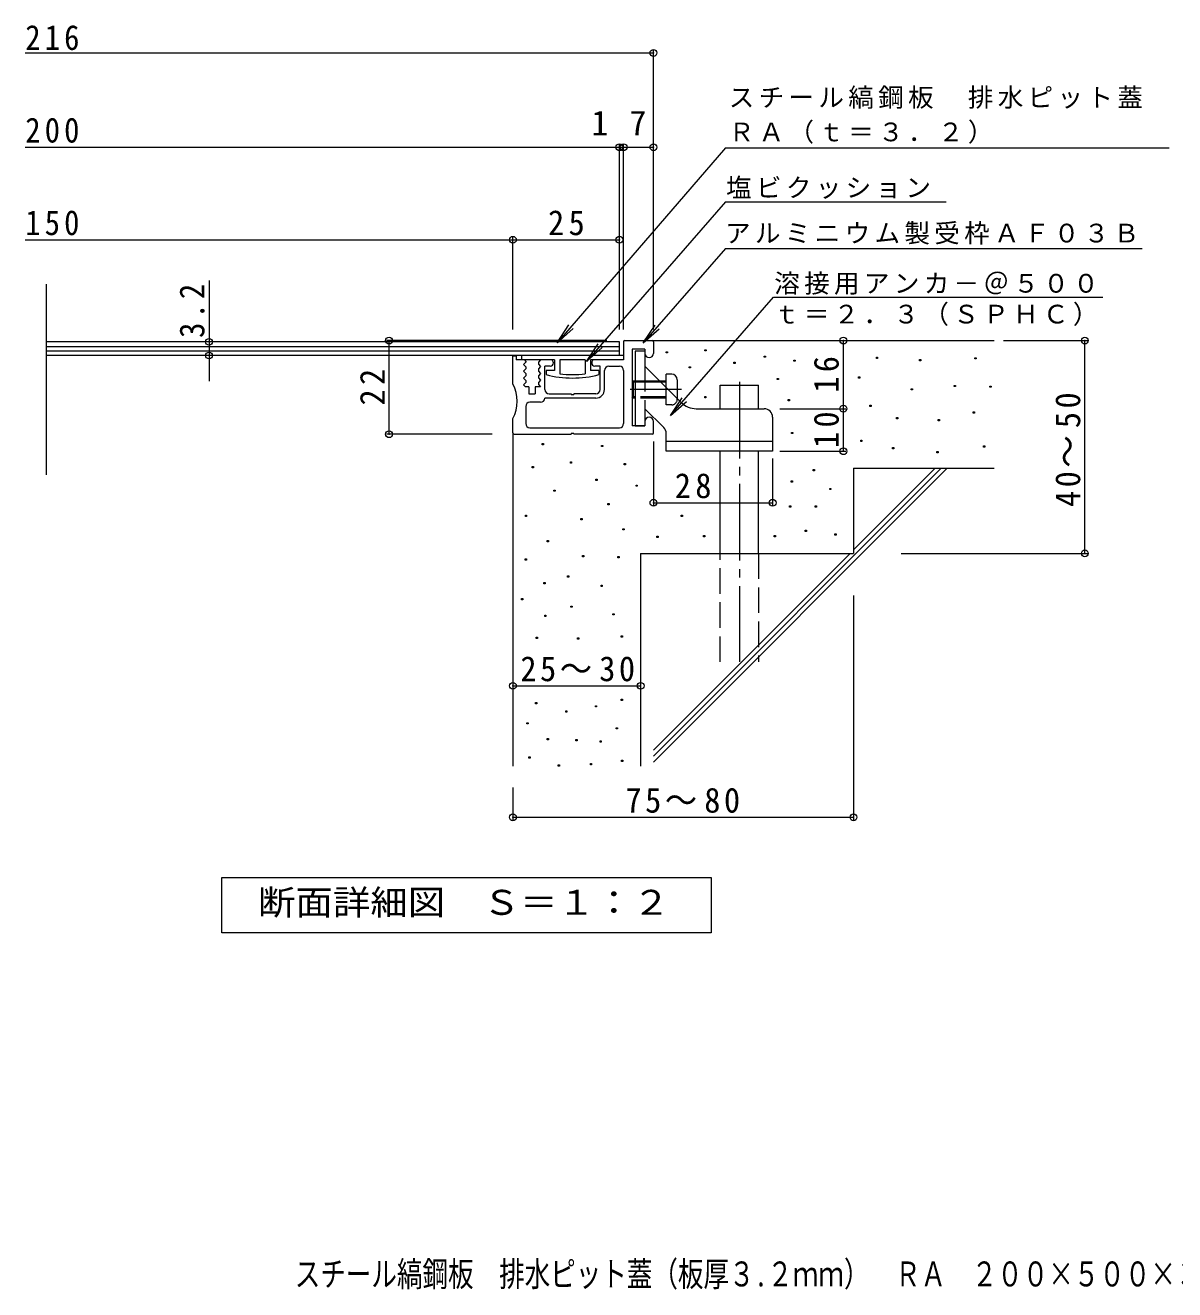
# Model space of a CAD drawing. Units: millimetres, scale not verified. Extents: x -251 to 272, y -274 to 205.
# Drawn here: x -251.4 to 18.5, y -273.5 to 23.6 of the extents above; entities that cross this region are included whole.
import ezdxf
from ezdxf.enums import TextEntityAlignment as Align

# ---------------------------------------------------------------- set-up
doc = ezdxf.new("R2010")
doc.units = ezdxf.units.MM
doc.header["$LTSCALE"] = 2
doc.header["$PDMODE"] = 32
doc.header["$PDSIZE"] = 1.6
doc.linetypes.add('CHAIN2', pattern=[12, 9, -1, 1, -1])
doc.linetypes.add('DASHED3', pattern=[4, 3, -1])
for name, color, linetype, lineweight in [('D-0', 7, 'Continuous', 9), ('D-1', 2, 'Continuous', 9), ('D-2', 3, 'Continuous', 9), ('D-4', 7, 'Continuous', 9), ('D-5', 7, 'Continuous', 9), ('D-6', 6, 'Continuous', 9), ('D-9', 4, 'Continuous', 9), ('D-A', 3, 'Continuous', 9), ('F-5_F-5ﾚｲﾔ', 2, 'Continuous', 9)]:
    doc.layers.add(name, color=color, linetype=linetype, lineweight=lineweight)
doc.styles.add('ＭＳ ゴシック', font='')
doc.styles.get('ＭＳ ゴシック').set_extended_font_data('MS Gothic')

msp = doc.modelspace()

# ---------------------------------------------------------------- linework, layer by layer
at = {"layer": 'D-0'}
for points in [[(-100.867, -53.42), (-100.867, -53.12), (-100.567, -53.12), (-100.567, -53.42)], [(-91.83, -52.96), (-91.83, -52.66), (-91.53, -52.66), (-91.53, -52.96)], [(-85.019, -55.897), (-85.019, -55.597), (-84.719, -55.597), (-84.719, -55.897)], [(-77.869, -54.442), (-77.869, -54.142), (-77.569, -54.142), (-77.569, -54.442)], [(-70.923, -55.381), (-70.923, -55.081), (-70.624, -55.081), (-70.624, -55.381)], [(-51.523, -54.703), (-51.523, -54.403), (-51.223, -54.403), (-51.223, -54.703)], [(-41.372, -55.245), (-41.372, -54.945), (-41.072, -54.945), (-41.072, -55.245)], [(-28.378, -54.839), (-28.378, -54.539), (-28.078, -54.539), (-28.078, -54.839)], [(-95.506, -56.95), (-95.506, -56.65), (-95.206, -56.65), (-95.206, -56.95)], [(-74.846, -59.696), (-74.846, -59.396), (-74.546, -59.396), (-74.546, -59.696)], [(-55.693, -59.309), (-55.693, -59.009), (-55.393, -59.009), (-55.393, -59.309)], [(-43.364, -62.122), (-43.364, -61.822), (-43.064, -61.822), (-43.064, -62.122)], [(-33.251, -61.336), (-33.251, -61.035), (-32.951, -61.035), (-32.951, -61.336)], [(-24.893, -61.487), (-24.893, -61.187), (-24.593, -61.187), (-24.593, -61.487)], [(-91.844, -63.955), (-91.844, -63.655), (-91.544, -63.655), (-91.544, -63.955)], [(-72.231, -64.665), (-72.231, -64.365), (-71.931, -64.365), (-71.931, -64.665)], [(-53.057, -66.001), (-53.057, -65.701), (-52.757, -65.701), (-52.757, -66.001)], [(-28.784, -67.562), (-28.784, -67.262), (-28.484, -67.262), (-28.484, -67.562)], [(-46.786, -68.915), (-46.786, -68.615), (-46.486, -68.615), (-46.486, -68.915)], [(-36.99, -69.385), (-36.99, -69.085), (-36.69, -69.085), (-36.69, -69.385)], [(-71.446, -72.379), (-71.446, -72.079), (-71.147, -72.079), (-71.147, -72.379)], [(-55.202, -74.245), (-55.202, -73.945), (-54.902, -73.945), (-54.902, -74.245)], [(-130.003, -75.005), (-130.003, -74.705), (-129.703, -74.705), (-129.703, -75.005)], [(-116.064, -75.431), (-116.064, -75.131), (-115.764, -75.131), (-115.764, -75.431)], [(-47.733, -75.953), (-47.733, -75.653), (-47.433, -75.653), (-47.433, -75.953)], [(-37.292, -76.898), (-37.292, -76.598), (-36.992, -76.598), (-36.992, -76.898)], [(-26.348, -75.547), (-26.348, -75.247), (-26.048, -75.247), (-26.048, -75.547)], [(-132.391, -80.405), (-132.391, -80.105), (-132.091, -80.105), (-132.091, -80.405)], [(-123.402, -79.3), (-123.402, -79), (-123.102, -79), (-123.102, -79.3)], [(-110.765, -79.695), (-110.765, -79.395), (-110.465, -79.395), (-110.465, -79.695)], [(-117.384, -83.366), (-117.384, -83.066), (-117.084, -83.066), (-117.084, -83.366)], [(-66.385, -81.107), (-66.385, -80.807), (-66.085, -80.807), (-66.085, -81.107)], [(-127.257, -85.933), (-127.257, -85.633), (-126.957, -85.633), (-126.957, -85.933)], [(-107.983, -84.754), (-107.983, -84.454), (-107.683, -84.454), (-107.683, -84.754)], [(-71.517, -83.747), (-71.517, -83.447), (-71.217, -83.447), (-71.217, -83.747)], [(-62.49, -85.539), (-62.49, -85.239), (-62.19, -85.239), (-62.19, -85.539)], [(-114.619, -89.093), (-114.619, -88.793), (-114.319, -88.793), (-114.319, -89.093)], [(-133.97, -91.857), (-133.97, -91.557), (-133.67, -91.557), (-133.67, -91.857)], [(-97.399, -91.819), (-97.399, -91.519), (-97.099, -91.519), (-97.099, -91.819)], [(-71.912, -89.671), (-71.912, -89.371), (-71.612, -89.371), (-71.612, -89.671)], [(-65.867, -89.655), (-65.867, -89.355), (-65.567, -89.355), (-65.567, -89.655)], [(-120.938, -92.647), (-120.938, -92.347), (-120.638, -92.347), (-120.638, -92.647)], [(-111.065, -95.017), (-111.065, -94.717), (-110.765, -94.717), (-110.765, -95.017)], [(-128.837, -97.781), (-128.837, -97.481), (-128.536, -97.481), (-128.536, -97.781)], [(-103.113, -96.745), (-103.113, -96.445), (-102.813, -96.445), (-102.813, -96.745)], [(-92.109, -96.596), (-92.109, -96.296), (-91.809, -96.296), (-91.809, -96.596)], [(-75.523, -96.596), (-75.523, -96.296), (-75.223, -96.296), (-75.223, -96.596)], [(-68.241, -95.395), (-68.241, -95.095), (-67.941, -95.095), (-67.941, -95.395)], [(-61.306, -96.201), (-61.306, -95.901), (-61.005, -95.901), (-61.005, -96.201)], [(-134, -102.125), (-134, -101.825), (-133.7, -101.825), (-133.7, -102.125)], [(-120.543, -101.335), (-120.543, -101.035), (-120.243, -101.035), (-120.243, -101.335)], [(-112.25, -101.566), (-112.25, -101.266), (-111.95, -101.266), (-111.95, -101.566)], [(-124.097, -106.074), (-124.097, -105.774), (-123.797, -105.774), (-123.797, -106.074)], [(-129.626, -107.654), (-129.626, -107.354), (-129.326, -107.354), (-129.326, -107.654)], [(-116.199, -108.28), (-116.199, -107.98), (-115.899, -107.98), (-115.899, -108.28)], [(-134.867, -111.453), (-134.867, -111.153), (-134.567, -111.153), (-134.567, -111.453)], [(-123.308, -113.183), (-123.308, -112.883), (-123.008, -112.883), (-123.008, -113.183)], [(-129.429, -115.355), (-129.429, -115.055), (-129.129, -115.055), (-129.129, -115.355)], [(-113.435, -114.993), (-113.435, -114.693), (-113.135, -114.693), (-113.135, -114.993)], [(-131.403, -120.489), (-131.403, -120.189), (-131.103, -120.189), (-131.103, -120.489)], [(-121.728, -120.686), (-121.728, -120.386), (-121.428, -120.386), (-121.428, -120.686)], [(-111.482, -120.2), (-111.482, -119.9), (-111.182, -119.9), (-111.182, -120.2)], [(-131.601, -135.856), (-131.601, -135.555), (-131.301, -135.555), (-131.301, -135.856)], [(-117.523, -136.598), (-117.523, -136.298), (-117.223, -136.298), (-117.223, -136.598)], [(-111.46, -135.066), (-111.46, -134.766), (-111.16, -134.766), (-111.16, -135.066)], [(-124.492, -137.83), (-124.492, -137.53), (-124.192, -137.53), (-124.192, -137.83)], [(-133.623, -140.595), (-133.623, -140.294), (-133.323, -140.294), (-133.323, -140.595)], [(-112.645, -141.779), (-112.645, -141.479), (-112.345, -141.479), (-112.345, -141.779)], [(-128.813, -144.31), (-128.813, -144.01), (-128.513, -144.01), (-128.513, -144.31)], [(-122.123, -144.544), (-122.123, -144.244), (-121.823, -144.244), (-121.823, -144.544)], [(-116.428, -144.869), (-116.428, -144.569), (-116.128, -144.569), (-116.128, -144.869)], [(-133.181, -148.654), (-133.181, -148.354), (-132.881, -148.354), (-132.881, -148.654)], [(-126.235, -150.513), (-126.235, -150.213), (-125.935, -150.213), (-125.935, -150.513)], [(-118.708, -150.212), (-118.708, -149.911), (-118.408, -149.911), (-118.408, -150.212)], [(-111.389, -149.422), (-111.389, -149.122), (-111.089, -149.122), (-111.089, -149.422)]]:
    msp.add_lwpolyline(points, close=True, dxfattribs=at)
at = {"layer": 'D-1'}
for p, q in [((-110.892, -50.813), (-110.892, -55.013)), ((-110.592, -50.514), (-104.192, -50.514)), ((-105.892, -52.514), (-105.892, -53.513)), ((-103.892, -50.813), (-103.892, -53.513)), ((-136.092, -54.213), (-136.892, -54.213)), ((-136.892, -60.712), (-136.892, -54.213)), ((-136.092, -54.213), (-136.092, -55.013)), ((-134.192, -55.013), (-136.092, -55.013)), ((-133.892, -55.564), (-134.392, -56.113)), ((-134.392, -56.113), (-133.892, -56.663)), ((-133.892, -55.314), (-133.892, -55.564)), ((-130.892, -56.063), (-130.392, -56.613)), ((-128.142, -55.013), (-130.392, -55.013)), ((-110.892, -55.013), (-117.642, -55.013)), ((-133.892, -57.164), (-134.392, -57.713)), ((-134.392, -57.713), (-133.892, -58.263)), ((-133.892, -58.763), (-134.392, -59.313)), ((-134.392, -59.313), (-133.892, -59.863)), ((-133.892, -56.663), (-133.892, -57.164)), ((-133.892, -58.263), (-133.892, -58.763)), ((-130.392, -56.613), (-130.892, -57.164)), ((-130.892, -57.164), (-130.892, -57.663)), ((-130.892, -57.663), (-130.392, -58.213)), ((-130.392, -58.213), (-130.892, -58.763)), ((-130.892, -58.763), (-130.892, -59.263)), ((-130.892, -59.263), (-130.392, -59.813)), ((-128.142, -56.513), (-129.392, -56.513)), ((-129.392, -62.013), (-129.392, -56.513)), ((-116.392, -56.513), (-117.642, -56.513)), ((-116.392, -62.013), (-116.392, -56.513)), ((-115.392, -62.013), (-115.392, -57.513)), ((-114.392, -56.513), (-111.892, -56.513)), ((-110.892, -57.513), (-110.892, -70.013)), ((-133.892, -60.363), (-134.392, -60.914)), ((-134.392, -60.914), (-133.937, -61.413)), ((-133.142, -61.413), (-133.937, -61.413)), ((-133.892, -59.863), (-133.892, -60.363)), ((-133.142, -61.413), (-133.142, -63.014)), ((-130.392, -59.813), (-130.892, -60.363)), ((-130.892, -60.363), (-130.892, -60.863)), ((-130.892, -60.863), (-130.392, -61.413)), ((-133.142, -63.014), (-131.642, -63.014)), ((-130.392, -65.014), (-132.892, -65.014)), ((-117.392, -64.013), (-129.392, -64.013)), ((-128.392, -63.014), (-123.192, -63.014)), ((-123.192, -63.014), (-123.192, -63.213)), ((-123.192, -63.213), (-122.592, -63.213)), ((-122.592, -63.014), (-122.592, -63.213)), ((-117.392, -63.014), (-122.592, -63.014)), ((-133.892, -66.014), (-133.892, -70.013)), ((-136.892, -72.213), (-136.892, -68.82)), ((-132.892, -71.013), (-111.892, -71.013)), ((-105.892, -70.514), (-108.892, -70.514)), ((-105.892, -69.513), (-105.892, -70.514)), ((-103.892, -72.213), (-103.892, -69.513)), ((-136.592, -72.514), (-123.192, -72.514)), ((-122.592, -72.313), (-122.592, -72.514)), ((-104.192, -72.514), (-122.592, -72.514))]:
    msp.add_line(p, q, dxfattribs=at)
for points in [[(-105.892, -52.514), (-108.892, -52.514), (-108.892, -70.514)], [(-130.392, -55.013), (-130.892, -55.563), (-130.892, -56.063)], [(-130.392, -61.413), (-131.642, -61.413), (-131.642, -63.014)], [(-122.592, -72.313), (-123.192, -72.313), (-123.192, -72.514)]]:
    msp.add_lwpolyline(points, dxfattribs=at)
for centre, radius, start, end in [((-110.592, -50.813), 0.3, 90, 180), ((-104.192, -50.813), 0.3, 0, 90), ((-134.192, -55.314), 0.3, 0, 90), ((-128.142, -55.763), 0.75, 270, 90), ((-117.642, -55.763), 0.75, 90, 270), ((-104.892, -53.513), 1, 180, 0), ((-114.392, -57.513), 1, 90, 180), ((-111.892, -57.513), 1, 0, 90), ((-144.476, -64.766), 8.6, 331.87399, 28.12601), ((-128.392, -62.013), 1, 180, 270), ((-117.392, -62.013), 2, 270, 0), ((-117.392, -62.013), 1, 270, 0), ((-132.892, -66.014), 1, 90, 180), ((-130.392, -64.013), 1, 270, 0), ((-132.892, -70.013), 1, 180, 270), ((-111.892, -70.013), 1, 270, 0), ((-104.892, -69.513), 1, 0, 180), ((-136.592, -72.213), 0.3, 180, 270), ((-104.192, -72.213), 0.3, 270, 0)]:
    msp.add_arc(centre, radius, start, end, dxfattribs=at)
at = {"layer": 'D-2'}
for p, q in [((-246.426, -82.062), (-246.426, -37.274)), ((-111.892, -50.814), (-246.426, -50.814)), ((-111.892, -52.013), (-246.426, -52.013)), ((-111.892, -53.013), (-246.426, -53.013)), ((-111.892, -54.014), (-111.892, -50.813)), ((-111.892, -54.014), (-246.426, -54.014))]:
    msp.add_line(p, q, dxfattribs=at)
at = {"layer": 'D-4'}
for p, q in [((-251.426, 17.06), (-103.892, 17.06)), ((-103.892, -47.922), (-103.892, 17.66)), ((-251.426, -5.079), (-103.892, -5.079)), ((-111.892, -47.922), (-111.892, -4.479)), ((-110.892, -47.922), (-110.892, -4.479)), ((-136.892, -47.922), (-136.892, -26.23)), ((-251.426, -26.83), (-136.892, -26.83)), ((-136.892, -26.83), (-111.892, -26.83)), ((-208.266, -36.402), (-208.266, -60.08)), ((-114.796, -50.514), (-166.589, -50.514)), ((-165.989, -72.514), (-165.989, -50.514)), ((-59.282, -76.513), (-59.282, -50.514)), ((-21.686, -50.514), (-1.955, -50.514)), ((-2.555, -100.514), (-2.555, -50.514)), ((-74.189, -66.513), (-58.682, -66.513)), ((-141.796, -72.514), (-166.589, -72.514)), ((-103.892, -74.231), (-103.892, -89.22)), ((-74.189, -76.513), (-58.682, -76.513)), ((-75.892, -78.246), (-75.892, -89.22)), ((-103.892, -88.62), (-75.892, -88.62)), ((-45.736, -100.514), (-1.955, -100.514)), ((-56.892, -110.408), (-56.892, -163.13)), ((-136.892, -131.637), (-106.892, -131.637)), ((-136.892, -155.514), (-136.892, -163.13)), ((-136.892, -162.53), (-56.892, -162.53))]:
    msp.add_line(p, q, dxfattribs=at)
for p in [(-103.892, 17.06), (-111.892, -5.079), (-110.892, -5.079), (-103.892, -5.079), (-136.892, -26.83), (-111.892, -26.83), (-208.266, -50.814), (-165.989, -50.514), (-59.282, -50.514), (-2.555, -50.514), (-208.266, -54.014), (-59.282, -66.513), (-165.989, -72.514), (-59.282, -76.513), (-103.892, -88.62), (-75.892, -88.62), (-2.555, -100.514), (-136.892, -131.637), (-106.892, -131.637), (-136.892, -162.53), (-56.892, -162.53)]:
    msp.add_point(p, dxfattribs=at)
at = {"layer": 'D-5'}
for p, q in [((-86.987, -5.264), (17.264, -5.264)), ((-86.987, -17.931), (-35.111, -17.931)), ((-86.987, -28.904), (10.88, -28.904)), ((-99.888, -68.149), (-75.67, -40.324)), ((-75.67, -40.324), (1.67, -40.324)), ((-126.49, -51.014), (-122.756, -47.688)), ((-106.282, -51.073), (-102.535, -47.762)), ((-119.648, -55.456), (-115.901, -52.145)), ((-99.888, -68.149), (-97.125, -63.981)), ((-99.888, -68.149), (-96.141, -64.838))]:
    msp.add_line(p, q, dxfattribs=at)
for points in [[(-86.987, -5.264), (-126.49, -51.014), (-123.744, -46.835)], [(-86.987, -17.931), (-119.648, -55.456), (-116.885, -51.288)], [(-86.987, -28.904), (-106.282, -51.073), (-103.52, -46.905)]]:
    msp.add_lwpolyline(points, dxfattribs=at)
at = {"layer": 'D-5', "color": 2}
msp.add_lwpolyline([(-205.291, -189.702), (-205.291, -176.702), (-90.291, -176.702), (-90.291, -189.702)], close=True, dxfattribs=at)
at = {"layer": 'D-6'}
for p, q in [((-103.892, -50.514), (-23.892, -50.514)), ((-88.192, -61.014), (-79.192, -61.014)), ((-88.192, -66.513), (-88.192, -61.014)), ((-79.192, -66.513), (-79.192, -61.014)), ((-136.892, -72.241), (-136.892, -150.513)), ((-88.192, -100.514), (-88.192, -76.513)), ((-79.192, -100.514), (-79.192, -76.513)), ((-103.892, -149.543), (-34.862, -80.514)), ((-103.892, -148.129), (-36.277, -80.514)), ((-56.892, -80.514), (-23.892, -80.514)), ((-56.892, -80.514), (-56.892, -100.514)), ((-56.892, -99.716), (-37.69, -80.514)), ((-106.892, -100.514), (-106.892, -150.513)), ((-106.892, -100.514), (-56.892, -100.514)), ((-103.892, -146.715), (-57.69, -100.514))]:
    msp.add_line(p, q, dxfattribs=at)
at = {"layer": 'D-6', "linetype": 'CHAIN2'}
msp.add_line((-83.692, -60.198), (-83.692, -126.014), dxfattribs=at)
at = {"layer": 'D-6', "linetype": 'DASHED3'}
for p, q in [((-88.192, -126.014), (-88.192, -100.514)), ((-79.192, -100.514), (-79.192, -126.014))]:
    msp.add_line(p, q, dxfattribs=at)
at = {"layer": 'D-9'}
for p, q in [((-134.892, -54.014), (-134.892, -55.013)), ((-110.892, -54.014), (-134.892, -54.014)), ((-127.142, -55.013), (-134.892, -55.013)), ((-127.142, -55.013), (-127.142, -57.513)), ((-119.892, -55.013), (-125.892, -55.013)), ((-125.892, -55.013), (-125.892, -58.322)), ((-119.892, -55.013), (-119.892, -58.322)), ((-118.642, -55.013), (-118.642, -57.513)), ((-127.142, -57.513), (-129.092, -57.513)), ((-129.092, -57.513), (-129.092, -58.513)), ((-116.692, -57.513), (-118.642, -57.513)), ((-116.692, -57.513), (-116.692, -58.513))]:
    msp.add_line(p, q, dxfattribs=at)
msp.add_lwpolyline([(-110.892, -54.014), (-110.892, -55.013), (-118.642, -55.013)], dxfattribs=at)
for radius, start, end in [(24.425, 255.29517, 284.70483), (23.625, 262.70462, 277.29538)]:
    msp.add_arc((-122.892, -34.889), radius, start, end, dxfattribs=at)
at = {"layer": 'D-A'}
for p, q in [((-108.192, -53.013), (-108.192, -70.513)), ((-105.892, -53.013), (-108.192, -53.013)), ((-105.892, -53.013), (-105.892, -56.513)), ((-105.892, -56.513), (-98.292, -64.114)), ((-100.892, -61.514), (-100.892, -58.413)), ((-99.592, -58.413), (-100.892, -58.413)), ((-108.642, -60.013), (-108.892, -60.263)), ((-108.192, -60.263), (-108.892, -60.263)), ((-108.892, -60.263), (-108.892, -63.763)), ((-108.192, -60.013), (-108.642, -60.013)), ((-100.892, -60.013), (-102.392, -60.013)), ((-100.892, -60.263), (-102.142, -60.263)), ((-98.292, -59.713), (-98.292, -64.113)), ((-108.192, -63.763), (-108.892, -63.763)), ((-108.192, -64.013), (-108.642, -64.013)), ((-98.292, -64.113), (-97.356, -65.049)), ((-101.478, -70.928), (-105.892, -66.513)), ((-105.892, -66.513), (-105.892, -70.513)), ((-93.821, -66.513), (-77.892, -66.513)), ((-108.192, -70.513), (-105.892, -70.513)), ((-75.892, -68.513), (-75.892, -76.513)), ((-100.892, -76.513), (-100.892, -72.342)), ((-75.892, -74.213), (-100.892, -74.213)), ((-75.892, -76.513), (-100.892, -76.513))]:
    msp.add_line(p, q, dxfattribs=at)
at = {"layer": 'D-A', "linetype": 'DASHED3'}
for p, q in [((-105.892, -56.513), (-105.892, -66.513)), ((-102.392, -60.013), (-108.192, -60.013)), ((-102.142, -60.263), (-108.192, -60.263)), ((-100.892, -65.613), (-100.892, -61.514)), ((-100.892, -63.763), (-108.192, -63.763)), ((-100.892, -64.013), (-108.192, -64.013)), ((-98.292, -64.313), (-98.292, -64.114)), ((-99.592, -65.613), (-100.892, -65.613))]:
    msp.add_line(p, q, dxfattribs=at)
at = {"layer": 'D-A', "linetype": 'CHAIN2'}
msp.add_line((-97.293, -62.013), (-109.377, -62.013), dxfattribs=at)
at = {"layer": 'D-A'}
msp.add_lwpolyline([(-108.642, -60.013), (-108.642, -64.013), (-108.892, -63.763)], dxfattribs=at)
for centre, radius, start, end in [((-99.592, -59.713), 1.3, 0, 90), ((-93.821, -61.514), 5, 225, 270), ((-77.892, -68.513), 2, 0, 90), ((-102.892, -72.342), 2, 0, 45)]:
    msp.add_arc(centre, radius, start, end, dxfattribs=at)
at = {"layer": 'D-A', "linetype": 'DASHED3'}
msp.add_arc((-99.592, -64.313), 1.3, 270, 0, dxfattribs=at)

# ---------------------------------------------------------------- texts
at = {"layer": 'D-4', "color": 2, "style": 'ＭＳ ゴシック'}
for s, p in [('1', (-118.481, -4.079)), ('7', (-109.534, -4.079))]:
    msp.add_text(s, height=5.865, dxfattribs=at).set_placement(p, align=Align.BOTTOM_LEFT)
at = {"layer": 'D-4', "color": 2, "char_height": 5.865, "attachment_point": 7, "style": 'ＭＳ ゴシック'}
for s, insert in [('\\T1.27;\\W0.9;216', (-251.426, 17.671)), ('\\T1.27;\\W0.9;200', (-251.426, -4.079)), ('\\T1.27;\\W0.9;150', (-251.426, -25.83)), ('\\T1.27;\\W0.95;25', (-128.642, -25.83)), ('\\T1.27;\\W0.95;28', (-98.868, -87.62)), ('\\T1.22;\\W0.95;25～30', (-135.142, -130.637)), ('\\T1.22;\\W0.95;75～80', (-110.466, -161.53))]:
    msp.add_mtext(s, dxfattribs=dict(at, insert=insert))
at = {"layer": 'D-4', "color": 2, "char_height": 5.865, "attachment_point": 7, "rotation": 90, "style": 'ＭＳ ゴシック'}
for s, insert in [('\\T1.27;\\W0.9;3.2', (-209.266, -49.884)), ('\\T1.27;\\W0.95;16', (-60.282, -62.763)), ('\\T1.27;\\W0.95;22', (-166.989, -65.764)), ('\\T1.22;\\W0.95;40～50', (-3.555, -89.616)), ('\\T1.27;\\W0.95;10', (-60.282, -75.763))]:
    msp.add_mtext(s, dxfattribs=dict(at, insert=insert))
at = {"layer": 'D-5', "color": 2, "style": 'ＭＳ ゴシック', "width": 1.1}
msp.add_text('断面詳細図\u3000Ｓ＝１：２', height=5.865, dxfattribs=at).set_placement((-196.791, -187.202), align=Align.BOTTOM_LEFT)
at = {"layer": 'D-5', "char_height": 4.399, "attachment_point": 7, "style": 'ＭＳ ゴシック'}
for s, insert in [('\\T1.17;スチール縞鋼板\u3000排水ピット蓋', (-86.199, 3.941)), ('\\T1.17;ＲＡ（ｔ＝３．２）', (-86.199, -4.266)), ('\\T1.17;塩ビクッション', (-86.821, -17.227)), ('\\T1.17;アルミニウム製受枠ＡＦ０３Ｂ', (-87.059, -27.952)), ('\\T1.17;溶接用アンカ－＠５００', (-75.504, -39.763)), ('\\T1.17;ｔ＝２．３（ＳＰＨＣ）', (-75.582, -47.076))]:
    msp.add_mtext(s, dxfattribs=dict(at, insert=insert))
at = {"layer": 'F-5_F-5ﾚｲﾔ', "style": 'ＭＳ ゴシック', "width": 0.75}
msp.add_text('スチール縞鋼板\u3000排水ピット蓋（板厚３.２ｍｍ）\u3000ＲＡ\u3000２００×５００×３．２＋ＡＦ０３Ｂ', height=5.865, dxfattribs=at).set_placement((-188.131, -274.519), align=Align.BOTTOM_LEFT)

doc.saveas('drawing.dxf')
